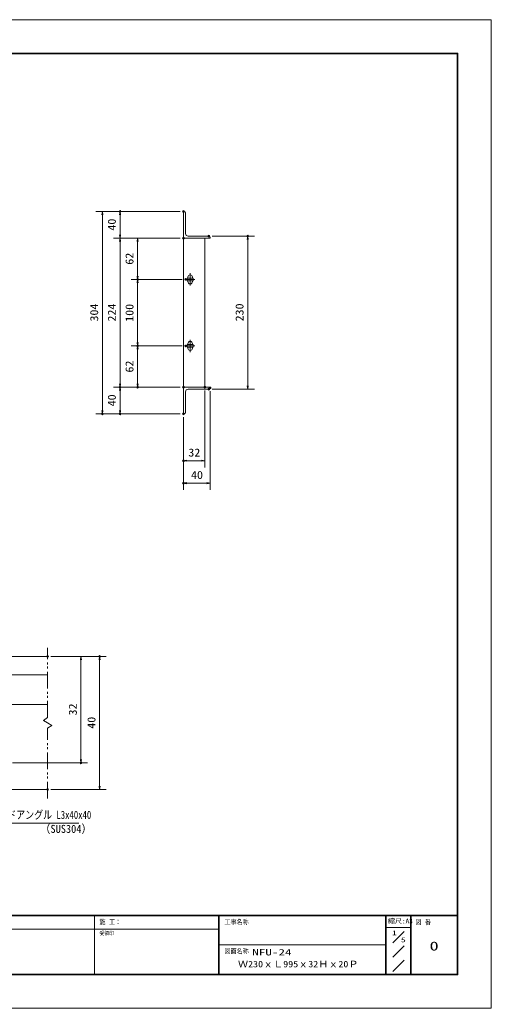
# Model space of a CAD drawing. Units: millimetres, scale not verified, with parts at other scales. Extents: x -1050 to 1050, y -742 to 742.
# Drawn here: x 342 to 1050, y -742 to 742 of the extents above; entities that cross this region are included whole.
import ezdxf
from ezdxf.enums import TextEntityAlignment as Align

# ---------------------------------------------------------------- set-up
doc = ezdxf.new("R2010")
doc.units = ezdxf.units.MM
doc.header["$LTSCALE"] = 5
doc.header["$PDMODE"] = 32
doc.header["$PDSIZE"] = 2.5
for name, pattern in [('CHAIN1', [8, 5, -1, 1, -1]), ('DASHED1', [1.8, 1.2, -0.6]), ('DOUBLE_CHAIN1', [8.8, 5, -1, 0.6, -0.6, 0.6, -1])]:
    doc.linetypes.add(name, pattern=pattern)
for name, color, linetype, lineweight in [('0-0_7-図\u3000枠', 4, 'Continuous', 9), ('0-1_寸法注釈', 2, 'Continuous', 9), ('0-2_蓋', 5, 'Continuous', 9), ('0-3_0', 5, 'Continuous', 9), ('0-4_DEFPOINTS', 134, 'Continuous', 9), ('0-5_中心線', 6, 'CHAIN1', 9), ('0-7_想像線', 134, 'DOUBLE_CHAIN1', 9), ('0-9_1-外形線', 7, 'Continuous', 9), ('0-A_2-中心線', 1, 'CHAIN1', 9), ('0-B_3-点\u3000線', 6, 'DASHED1', 9), ('0-D_5-仮想線', 3, 'DOUBLE_CHAIN1', 9), ('0-E_6-寸法文字', 7, 'Continuous', 9)]:
    doc.layers.add(name, color=color, linetype=linetype, lineweight=lineweight)
doc.styles.add('ＭＳ ゴシック', font='')
doc.styles.get('ＭＳ ゴシック').set_extended_font_data('MS Gothic')

# ---------------------------------------------------------------- blocks, each defined once
blk = doc.blocks.new('_OPEN')
at = {"layer": '0-3_0', "color": 2}
blk.add_line((0, 0), (-5, 0), dxfattribs=at)
blk.add_lwpolyline([(-5, 0.833), (0, 0), (-5, -0.833)], dxfattribs=at)

msp = doc.modelspace()

# ---------------------------------------------------------------- linework, layer by layer
at = {"layer": '0-0_7-図\u3000枠'}
for p, q in [((-973.75, 691.25), (998.75, 691.25)), ((998.75, -691.25), (998.75, 691.25)), ((998.75, -602.5), (-973.75, -602.5)), ((998.75, -603.75), (-973.75, -603.75)), ((453.75, -691.25), (453.75, -603.75)), ((640.5, -691.25), (640.5, -603.75)), ((641.25, -691.25), (641.25, -603.75)), ((891.25, -691.25), (891.25, -603.75)), ((892, -691.25), (892, -603.75)), ((928.75, -691.25), (928.75, -603.75)), ((929.5, -691.25), (929.5, -603.75)), ((928.75, -621.25), (892, -621.25)), ((640.5, -623.75), (116.25, -623.75)), ((919.085, -627.292), (902.216, -644.161)), ((891.25, -647.5), (641.25, -647.5)), ((919.085, -648.767), (902.216, -665.636)), ((919.085, -670.242), (902.216, -687.111)), ((1000, -692.5), (-975, -692.5)), ((998.75, -691.25), (-973.75, -691.25))]:
    msp.add_line(p, q, dxfattribs=at)
at = {"layer": '0-0_7-図\u3000枠', "color": 5}
msp.add_line((998.547, -691.25), (998.75, -691.25), dxfattribs=at)
at = {"layer": '0-0_7-図\u3000枠'}
msp.add_lwpolyline([(-975, 692.5), (1000, 692.5), (1000, -692.5)], dxfattribs=at)
at = {"layer": '0-1_寸法注釈'}
for p, q in [((582.663, 454.475), (455.75, 454.475)), ((465.75, 449.475), (465.75, 155.475)), ((582.663, 454.475), (482.282, 454.475)), ((492.282, 419.475), (492.282, 449.475)), ((630.663, 417.475), (694.121, 417.475)), ((582.663, 414.475), (482.282, 414.475)), ((582.663, 414.475), (482.282, 414.475)), ((492.282, 409.475), (492.282, 195.475)), ((582.663, 414.475), (508.813, 414.475)), ((518.813, 409.475), (518.813, 357.475)), ((684.121, 192.475), (684.121, 412.475)), ((585.854, 352.475), (508.813, 352.475)), ((585.854, 352.475), (508.813, 352.475)), ((518.813, 347.475), (518.813, 257.475)), ((585.854, 252.475), (508.813, 252.475)), ((585.854, 252.475), (508.813, 252.475)), ((518.813, 247.475), (518.813, 195.475)), ((582.663, 190.475), (482.282, 190.475)), ((582.663, 190.475), (482.282, 190.475)), ((492.282, 185.475), (492.282, 155.475)), ((582.663, 190.475), (508.813, 190.475)), ((619.663, 185.475), (619.663, 69.975)), ((627.663, 184.475), (627.663, 36.344)), ((630.663, 187.475), (694.121, 187.475)), ((582.663, 150.475), (455.75, 150.475)), ((582.663, 150.475), (482.282, 150.475)), ((587.663, 145.475), (587.663, 69.975)), ((587.663, 145.475), (587.663, 36.344)), ((614.663, 79.975), (592.663, 79.975)), ((622.663, 46.344), (592.663, 46.344)), ((388.5, -213.884), (443.665, -213.884)), ((388.5, -213.884), (471.683, -213.884)), ((433.665, -218.884), (433.665, -368.884)), ((461.683, -408.884), (461.683, -218.884)), ((331, -373.884), (443.665, -373.884)), ((388.5, -413.884), (471.683, -413.884))]:
    msp.add_line(p, q, dxfattribs=at)
msp.add_lwpolyline([(430.401, -464.259), (291.092, -464.259), (244.335, -405.631)], dxfattribs=at)
at = {"layer": '0-2_蓋'}
for p, q in [((588.663, 454.475), (587.663, 454.475)), ((587.663, 454.475), (587.663, 414.475)), ((590.663, 452.475), (590.663, 421.475)), ((594.663, 417.475), (625.663, 417.475)), ((587.663, 414.475), (587.663, 190.475)), ((587.663, 414.475), (627.663, 414.475)), ((619.663, 414.475), (619.663, 190.475)), ((627.663, 414.475), (627.663, 415.475)), ((593.163, 354.475), (593.163, 350.475)), ((602.163, 354.475), (593.163, 354.475)), ((602.163, 350.475), (593.163, 350.475)), ((594.163, 355.725), (594.163, 354.475)), ((594.163, 350.475), (594.163, 349.225)), ((601.163, 355.725), (601.163, 354.475)), ((601.163, 350.475), (601.163, 349.225)), ((602.163, 354.475), (602.163, 350.475)), ((593.163, 254.475), (593.163, 250.475)), ((602.163, 254.475), (593.163, 254.475)), ((594.163, 255.725), (594.163, 254.475)), ((601.163, 255.725), (601.163, 254.475)), ((594.163, 250.475), (594.163, 249.225)), ((601.163, 250.475), (601.163, 249.225)), ((587.663, 190.475), (587.663, 150.475)), ((627.663, 190.475), (587.663, 190.475)), ((590.663, 183.475), (590.663, 152.475)), ((625.663, 187.475), (594.663, 187.475)), ((627.663, 189.475), (627.663, 190.475)), ((587.663, 150.475), (588.663, 150.475)), ((-386.5, -213.884), (383.5, -213.884)), ((308.5, -241.384), (383.5, -241.384)), ((308.5, -286.384), (383.5, -286.384)), ((-386.5, -413.884), (383.5, -413.884))]:
    msp.add_line(p, q, dxfattribs=at)
msp.add_lwpolyline([(602.163, 254.475), (602.163, 250.475), (593.163, 250.475)], dxfattribs=at)
for centre, radius, start, end in [((588.663, 452.475), 2, 0, 90), ((594.663, 421.475), 4, 180, 270), ((625.663, 415.475), 2, 0, 90), ((597.663, 355.725), 3.5, 0, 180), ((597.663, 349.225), 3.5, 180, 0), ((597.663, 255.725), 3.5, 0, 180), ((597.663, 249.225), 3.5, 180, 0), ((594.663, 183.475), 4, 90, 180), ((625.663, 189.475), 2, 270, 0), ((588.663, 152.475), 2, 270, 0)]:
    msp.add_arc(centre, radius, start, end, dxfattribs=at)
at = {"layer": '0-4_DEFPOINTS'}
msp.add_line((998.547, -691.25), (998.75, -691.25), dxfattribs=at)
msp.add_lwpolyline([(-1050, -742.5), (-1050, 742.5), (1050, 742.5), (1050, -742.5)], close=True, dxfattribs=at)
for p in [(492.282, 454.475), (587.663, 454.475), (625.663, 417.475), (684.121, 417.475), (587.663, 414.475), (518.813, 352.475), (590.854, 352.475), (518.813, 252.475), (590.854, 252.475), (492.282, 190.475), (518.813, 190.475), (587.663, 190.475), (619.663, 190.475), (625.663, 187.475), (627.663, 189.475), (465.75, 150.475), (492.282, 150.475), (587.663, 150.475), (587.663, 79.975), (587.663, 46.344), (383.5, -213.884), (461.683, -213.884), (433.665, -373.884), (383.5, -413.884)]:
    msp.add_point(p, dxfattribs=at)
at = {"layer": '0-5_中心線'}
for p, q in [((597.663, 361.775), (597.663, 343.175)), ((604.473, 352.475), (590.854, 352.475)), ((604.473, 252.475), (590.854, 252.475)), ((597.663, 261.775), (597.663, 243.175))]:
    msp.add_line(p, q, dxfattribs=at)
at = {"layer": '0-7_想像線'}
for p, q in [((383.5, -305.935), (383.5, -201.182)), ((389.793, -317.62), (383.5, -313.884)), ((383.5, -321.833), (389.793, -317.62)), ((383.5, -427.412), (383.5, -321.833))]:
    msp.add_line(p, q, dxfattribs=at)
msp.add_lwpolyline([(383.5, -305.935), (377.207, -310.147), (383.5, -313.884)], dxfattribs=at)
at = {"layer": '0-9_1-外形線'}
msp.add_line((998.547, -691.25), (998.75, -691.25), dxfattribs=at)
at = {"layer": '0-A_2-中心線'}
msp.add_line((998.547, -691.25), (998.75, -691.25), dxfattribs=at)
at = {"layer": '0-B_3-点\u3000線'}
msp.add_line((998.547, -691.25), (998.75, -691.25), dxfattribs=at)
at = {"layer": '0-D_5-仮想線'}
msp.add_line((998.547, -691.25), (998.75, -691.25), dxfattribs=at)
at = {"layer": '0-E_6-寸法文字'}
msp.add_line((998.547, -691.25), (998.75, -691.25), dxfattribs=at)

# ---------------------------------------------------------------- block references
at = {"layer": '0-1_寸法注釈'}
for p, rotation in [((465.75, 454.475), 90), ((492.282, 454.475), 90), ((492.282, 414.475), 270), ((684.121, 417.475), 90), ((492.282, 414.475), 90), ((518.813, 414.475), 90), ((518.813, 352.475), 270), ((518.813, 352.475), 90), ((518.813, 252.475), 270), ((518.813, 252.475), 90), ((492.282, 190.475), 270), ((518.813, 190.475), 270), ((492.282, 190.475), 90), ((684.121, 187.475), 270), ((465.75, 150.475), 270), ((492.282, 150.475), 270), ((587.663, 79.975), 180), ((587.663, 46.344), 180), ((433.665, -213.884), 90), ((461.683, -213.884), 90), ((433.665, -373.884), 270), ((461.683, -413.884), 270)]:
    msp.add_blockref('_OPEN', p, dxfattribs=dict(at, rotation=rotation))
for p in [(619.663, 79.975), (627.663, 46.344)]:
    msp.add_blockref('_OPEN', p, dxfattribs=at)

# ---------------------------------------------------------------- texts
at = {"layer": '0-0_7-図\u3000枠', "color": 7, "style": 'ＭＳ ゴシック', "width": 0.9}
msp.add_text('施 工：', height=7.216, dxfattribs=at).set_placement((461.438, -618.654), align=Align.BOTTOM_LEFT)
at = {"layer": '0-0_7-図\u3000枠', "color": 5, "style": 'ＭＳ ゴシック'}
for s, height, width, p in [('工事名称', 7.221, 0.9, (649.238, -618.721)), ('縮尺:A3', 7.216, 1.05, (894.697, -617.361)), ('図 番', 7.221, 0.9, (935.941, -619.078)), ('受領印', 5.755, 0.9, (461.438, -634.42)), ('1', 7.221, 1.5, (900.892, -635.039)), ('5', 7.221, 1.5, (914.263, -645.58)), ('図面名称', 7.221, 0.9, (649.238, -662.626)), ('0', 13.47, 1.5, (957.299, -659.866)), ('NFU-24', 9.621, 1.5, (691.042, -666.081)), ('Ｗ230ｘＬ995ｘ32Ｈｘ20Ｐ', 9.621, 1.15, (669.584, -683.894))]:
    msp.add_text(s, height=height, dxfattribs=dict(at, width=width)).set_placement(p, align=Align.BOTTOM_LEFT)
at = {"layer": '0-1_寸法注釈', "color": 7, "style": 'ＭＳ ゴシック', "width": 1.1}
for s, p in [('40', (489.595, 425.742)), ('62', (516.126, 374.523)), ('304', (463.063, 289.157)), ('224', (489.595, 289.157)), ('100', (516.126, 288.72)), ('230', (681.434, 289.375)), ('62', (516.126, 212.523)), ('40', (489.595, 161.742)), ('32', (430.978, -302.617)), ('40', (458.996, -322.617))]:
    msp.add_text(s, height=12.02, rotation=90, dxfattribs=at).set_placement(p, align=Align.BOTTOM_LEFT)
at = {"layer": '0-1_寸法注釈', "color": 7, "style": 'ＭＳ ゴシック'}
for s, height, width, p in [('32', 12.02, 1.1, (594.93, 82.662)), ('40', 12.02, 1.1, (598.93, 49.031)), ('サイドアングル L3x40x40', 12.03, 0.8, (295.869, -461.572)), ('（SUS304）', 12.02, 0.95, (372.183, -482.692))]:
    msp.add_text(s, height=height, dxfattribs=dict(at, width=width)).set_placement(p, align=Align.BOTTOM_LEFT)

doc.saveas('drawing.dxf')
